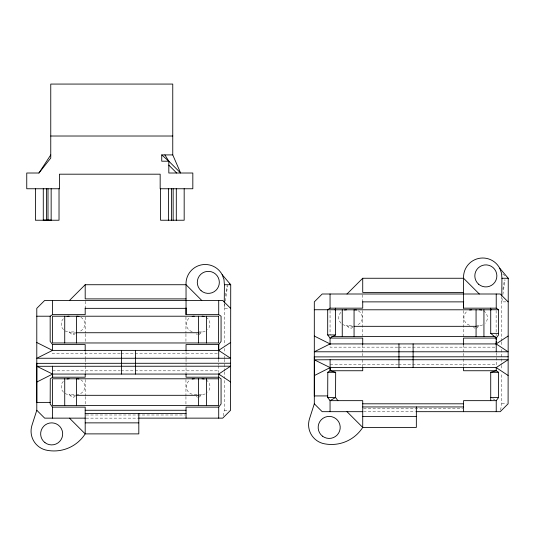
<?xml version="1.0" encoding="UTF-8"?>
<svg xmlns="http://www.w3.org/2000/svg" width="535" height="535" viewBox="0 0 535 535"><rect width="100%" height="100%" fill="white"/><g stroke="black" fill="none" stroke-linecap="round" stroke-linejoin="round"><path stroke-width="0.4" stroke-dasharray="2.67 2.01" d="M224.874 304.268L224.272 308.341L229 308.341M225.349 301.011L227.629 285.543M502.278 298.617L501.803 301.874L506.525 301.874M502.88 294.544L505.033 279.885M225.355 295.748L227.107 285.516M502.88 289.281L504.505 279.832M223.175 415.782L224.272 410.271L224.272 379.355M500.539 410.098L501.803 403.805L501.803 372.888M75.355 333.332L73.783 334.709L72.205 334.709L69.055 331.954A7.871 7.871 0 0 1 65.123 330.897M75.355 395.907L73.783 397.284L72.205 397.284L69.055 394.529A7.871 7.871 0 0 1 65.123 393.472M198.933 334.709L202.076 331.954A7.871 7.871 0 0 0 206.015 330.897M198.933 397.284L202.076 394.529A7.871 7.871 0 0 0 206.015 393.472M352.879 326.912L351.308 328.289L349.736 328.289L346.586 325.534A7.871 7.871 0 0 1 342.647 324.477M476.458 328.289L479.607 325.534A7.871 7.871 0 0 0 483.54 324.477M75.616 332.476L72.994 333.526L69.055 331.954L75.355 331.954M198.144 333.526L202.076 331.954L198.933 331.954M75.616 395.051L72.994 396.101L69.055 394.529L75.355 394.529M353.147 326.056L350.519 327.106L346.586 325.534L352.879 325.534M198.144 396.101L202.076 394.529L194.205 394.529A7.871 7.871 0 0 1 190.273 379.837M475.668 327.106L479.607 325.534L476.458 325.534M397.726 347.155L330.055 347.155L330.055 344.68M398.562 347.155L496.172 347.155M120.201 353.622L52.53 353.622L52.53 351.97M121.03 353.622L218.641 353.622M330.142 364.355L397.726 364.355M398.562 364.355L496.233 364.355M52.611 370.822L120.201 370.822M121.03 370.822L218.708 370.822M501.803 403.805L506.525 403.805M363.553 408.526L462.735 408.526M224.272 410.271L229 410.271M363.546 411.676L415.514 411.676M86.028 414.993L185.204 414.993M86.021 418.143L137.99 418.143M492.788 398.689L494.855 399.866M502.733 274.034L505.187 275.913M473.308 326.912L474.886 328.289M196.305 333.786L197.355 334.709M196.305 396.361L197.355 397.284M501.803 296.363L501.803 341.143M501.803 341.979L501.803 346.152M501.803 349.495L501.803 364.536M501.803 365.372L501.803 369.545M496.233 352.779L496.233 365.973M496.132 310.601L496.132 335.746M463.564 344.68L463.564 351.789M463.564 353.367L463.564 355.755M463.564 358.938L463.564 366.809M463.47 310.601L463.47 336.555M362.723 294.792L362.723 301.085M362.723 310.601L362.723 335.746M362.723 344.68L362.723 352.639M362.723 353.428L362.723 355.788M362.723 359.727L362.723 366.809M330.055 310.601L330.055 334.93M224.272 302.83L224.272 345.102M224.272 348.445L224.272 352.618M224.272 355.962L224.272 358.47M224.272 359.306L224.272 371.002M224.272 371.838L224.272 378.519M218.708 359.246L218.708 364.964M218.708 365.779L218.708 372.44M186.04 351.803L186.04 358.256M186.04 359.038L186.04 362.222M186.04 363.018L186.04 373.276M185.946 317.021L185.946 333.238M185.946 334.054L185.946 342.968M185.946 379.596L185.946 395.813M185.946 396.629L185.946 405.543M85.192 301.258L85.192 307.966M85.192 317.021L85.192 333.238M85.192 334.054L85.192 341.35M85.192 351.803L85.192 358.323M85.192 359.105L85.192 362.255M85.192 363.044L85.192 365.405M85.192 366.194L85.192 373.276M85.192 379.596L85.192 395.813M85.192 396.629L85.192 404.734M469.697 325.267A7.871 7.871 0 0 1 467.797 310.848M483.54 310.848A7.871 7.871 0 0 1 485.171 323.227M341.022 323.227A7.871 7.871 0 0 1 341.022 312.099M358.39 310.848A7.871 7.871 0 0 1 357.146 325.059M192.172 331.687A7.871 7.871 0 0 1 190.273 317.262M206.015 317.262A7.871 7.871 0 0 1 207.647 329.647M63.491 329.647A7.871 7.871 0 0 1 63.491 318.519M80.865 317.262A7.871 7.871 0 0 1 78.966 331.687M206.015 379.837A7.871 7.871 0 0 1 207.647 392.222M63.491 392.222A7.871 7.871 0 0 1 63.491 381.087M80.865 379.837A7.871 7.871 0 0 1 76.926 394.529"/><path stroke-width="0.8" d="M52.53 418.143L52.53 407.122L50.17 403.965L50.263 378.773L52.624 377.208L85.192 377.208L85.192 374.018M330.055 411.676L330.055 400.655L327.694 397.498L327.794 372.306L330.155 370.742L362.723 370.742L362.723 367.552M327.694 395.92L314.312 395.933L314.333 359.834L330.075 359.727L330.155 370.742L335.666 372.306L335.565 397.498L337.899 400.655M224.272 302.041L224.406 284.727L223.978 279.558L222.185 274.696A19.206 19.206 0 0 0 186.04 284.727L85.192 284.727L69.45 300.469M138.812 418.143L222.7 418.143L230.572 410.271L230.725 284.727L222.185 274.696M496.186 344.68L496.212 341.383M496.219 339.732L496.233 338.08L498.593 334.93L498.593 309.745L496.233 308.167L463.564 308.167L463.564 301.499M501.803 295.574L501.93 278.26L501.509 273.091L499.717 268.229A19.206 19.206 0 0 0 463.564 278.26L362.723 278.26L346.981 294.003M416.344 411.676L500.225 411.676L508.096 403.805L508.25 278.26L499.717 268.229M496.233 351.789L496.233 338.08L490.722 333.358L490.722 308.167M218.708 358.256L218.708 344.547L221.069 341.397L221.069 316.212L218.708 314.633L186.04 314.633L186.04 284.727L201.782 300.469M463.564 308.167L463.564 278.26L479.306 294.003M230.572 308.341L222.7 300.469L44.659 300.469L36.788 308.341L36.788 410.271L31.98 425.258A19.414 19.414 0 0 0 47.475 450.37A37.049 37.049 0 0 0 85.192 433.885L138.812 433.885L138.812 413.415M508.096 301.874L500.225 294.003L322.184 294.003L314.312 301.874L314.312 403.805L309.504 418.791A19.414 19.414 0 0 0 324.999 443.903A37.049 37.049 0 0 0 362.723 427.418L416.344 427.418L416.344 406.948M164.887 154.909L168.819 161.202L168.819 173.012L192.827 173.012L192.827 188.755L160.166 188.755L160.166 174.189L59.412 174.189L59.412 188.755L26.75 188.755L26.75 173.012L38.948 173.012L50.758 154.909M218.708 418.143L218.708 407.122L221.069 403.972L221.069 378.787L218.708 377.208L186.04 377.208L186.04 374.018M496.233 411.676L496.233 400.655L498.593 397.505L498.593 372.32L496.233 370.742L463.564 370.742L463.564 367.552M38.948 173.012L50.758 158.052L50.758 84.069L172.758 84.069L172.758 154.909L180.629 173.012L168.819 161.202L161.737 154.909L161.737 161.202L168.819 161.202M36.788 316.212L50.17 316.212L52.53 314.633L85.192 314.633L85.192 307.966M362.723 301.499L362.723 308.167L330.055 308.167L327.694 309.745L327.694 334.93L330.055 338.08L330.055 344.68M36.788 363.238L36.808 366.301L52.611 374.065L218.708 374.065L230.572 366.194L36.808 366.301L36.788 402.4L50.17 402.387M230.572 342.514L218.641 350.385L52.53 350.385L36.788 358.256L230.572 358.256L218.641 350.385L218.708 344.547L186.04 344.547L186.04 350.993M496.172 343.918L508.096 351.789L314.312 351.789L330.055 343.918L496.172 343.918L508.096 336.047M335.565 308.167L335.565 334.93L330.055 338.08L362.723 338.08L362.723 344.68M36.801 382.043L52.611 374.065L52.55 366.194M314.326 375.577L330.142 367.598L496.233 367.598L508.096 375.47M490.722 400.655L490.722 372.32L496.233 370.742L496.233 367.552L508.096 359.727L330.075 359.727M43.281 188.755L43.281 220.233L51.153 220.233L51.153 188.755M43.281 220.233L51.153 220.233M314.312 356.885L508.096 356.771M36.788 363.352L230.572 363.238M50.758 136.017L172.758 136.017M161.737 154.909L172.758 154.909M501.93 278.26L508.25 278.26M224.406 284.727L230.725 284.727L229.495 283.784M463.564 292.424L362.723 292.424L362.723 278.26M186.04 298.891L85.192 298.891L85.192 284.727M362.723 301.874L463.751 301.874M85.192 308.341L186.227 308.341M314.312 309.745L335.565 309.745M490.722 309.745L498.593 309.745M334.937 309.792L491.257 309.792M354.063 326.323L476.063 326.323M76.538 332.737L198.538 332.737M490.722 333.358L498.593 333.358M327.694 334.93L335.565 334.93M331.68 336.555L495.323 336.555M496.233 338.08L463.564 338.08L463.564 344.68M50.17 316.212L50.17 341.397L52.53 344.547L85.192 344.547L85.192 350.993M327.794 372.306L335.666 372.306M490.722 372.32L498.593 372.32M76.538 395.311L198.538 395.311M327.694 397.498L335.565 397.498L330.055 400.655L362.723 400.655L362.723 427.418L346.981 411.676M490.722 397.505L498.593 397.505M496.233 400.655L463.564 400.655L463.564 411.676M362.723 403.805L463.564 403.805M362.723 406.948L463.564 406.948M52.53 407.122L85.192 407.122L85.192 433.885L69.45 418.143M218.708 407.122L186.04 407.122L186.04 418.143M85.192 410.271L186.04 410.271M362.723 411.676L322.184 411.676L314.312 403.805M85.192 413.415L186.04 413.415M362.723 416.397L416.344 416.397M85.192 418.143L44.659 418.143L36.788 410.271M85.192 422.864L138.812 422.864M314.312 336.047L330.055 343.918M36.788 342.514L52.53 350.385L52.53 344.547M218.708 374.065L230.572 381.936M168.819 165.141L176.69 173.012M314.312 356.771L314.333 359.834L330.142 367.598L330.155 370.742M52.611 374.065L52.624 377.208L52.617 374.018M496.233 294.003L496.233 308.167M483.934 309.792L483.934 336.555M476.063 309.792L476.063 336.555M413.114 343.918L413.114 367.598M398.949 343.918L398.949 367.598M354.063 309.792L354.063 336.555M342.253 309.792L342.253 336.555M330.055 294.003L330.055 308.167M218.708 300.469L218.708 314.633M218.708 374.018L218.708 377.208M206.41 316.212L206.41 342.968M206.41 378.787L206.41 405.543M198.538 316.212L198.538 342.968M198.538 378.787L198.538 405.543M186.04 307.966L186.04 314.633M184.174 188.755L184.174 220.233L160.56 220.233L160.56 188.755M176.303 188.755L176.303 220.233M173.153 188.755L173.153 220.233M171.575 188.755L171.575 220.233M168.431 188.755L168.431 220.233M135.589 350.385L135.589 374.065M121.418 350.385L121.418 374.065M76.538 316.212L76.538 342.968M76.538 378.787L76.538 405.543M64.728 316.212L64.728 342.968M64.728 378.787L64.728 405.543M59.024 188.755L59.024 220.233L35.41 220.233L35.41 188.755M52.53 300.469L52.53 314.633M48.003 188.755L48.003 220.092M46.425 188.755L46.425 220.092M469.697 310.059A7.871 7.871 0 0 1 471.736 309.792M479.607 309.792A7.871 7.871 0 0 1 481.64 310.059M354.458 309.792A7.871 7.871 0 0 1 356.491 310.059M344.547 310.059A7.871 7.871 0 0 1 346.586 309.792M192.172 316.479A7.871 7.871 0 0 1 194.205 316.212M202.076 316.212A7.871 7.871 0 0 1 204.116 316.479M76.926 316.212A7.871 7.871 0 0 1 78.966 316.479M67.022 316.479A7.871 7.871 0 0 1 69.055 316.212M192.172 379.054A7.871 7.871 0 0 1 194.205 378.787M202.076 378.787A7.871 7.871 0 0 1 204.116 379.054M76.926 378.787A7.871 7.871 0 0 1 78.966 379.054M67.022 379.054A7.871 7.871 0 0 1 69.055 378.787M218.608 316.212L52.53 316.212L52.53 342.968L218.608 342.968L218.608 316.212M218.608 378.787L52.53 378.787L52.53 405.543L218.608 405.543L218.608 378.787M322.505 436.179A11.021 11.021 0 0 0 340.12 428.823A11.021 11.021 0 0 0 324.946 417.246A11.021 11.021 0 0 0 322.505 436.179M478.618 284.219A11.021 11.021 0 0 0 496.661 277.999A11.021 11.021 0 0 0 482.249 265.48A11.021 11.021 0 0 0 478.618 284.219M44.98 442.646A11.021 11.021 0 0 0 62.595 435.289A11.021 11.021 0 0 0 47.421 423.713A11.021 11.021 0 0 0 44.98 442.646M201.086 290.686A11.021 11.021 0 0 0 219.136 284.459A11.021 11.021 0 0 0 204.724 271.947A11.021 11.021 0 0 0 201.086 290.686"/></g></svg>
